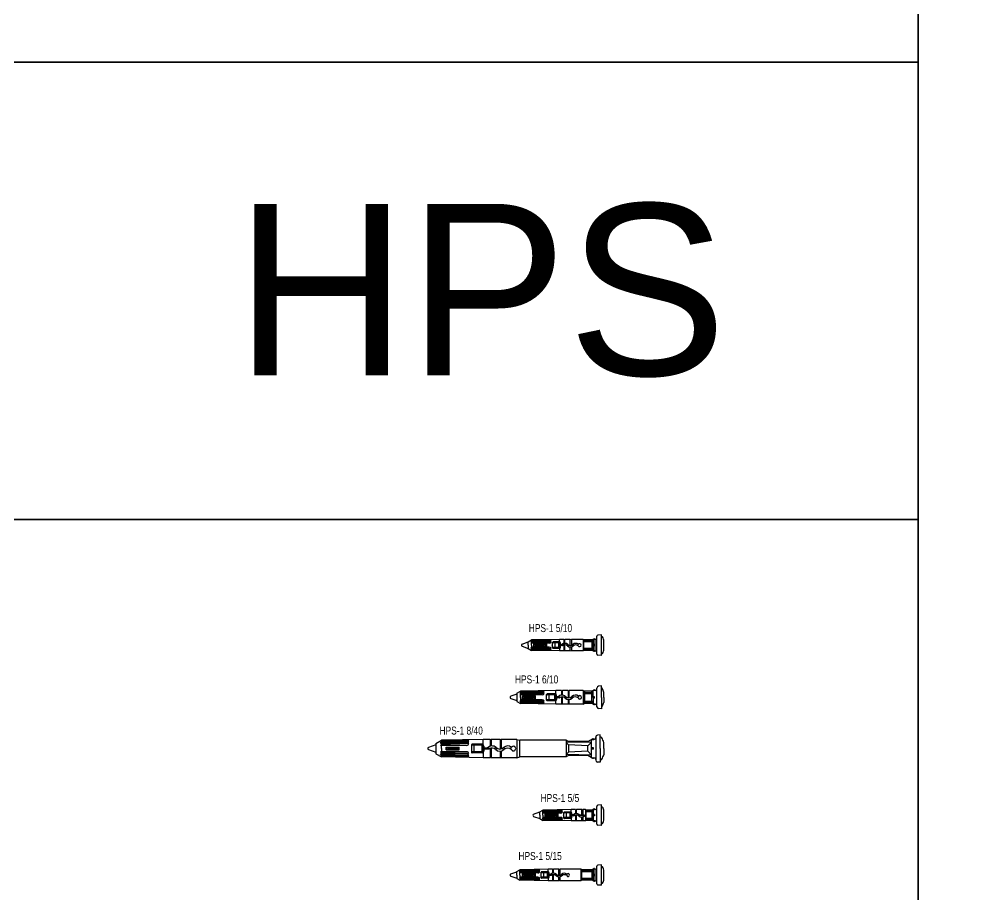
# Model space of a CAD drawing. Header units: millimetres. Extents: x 296 to 4896, y 152 to 3333.
# Drawn here: x 2902.5 to 3324, y 2567.1 to 2950.2 of the extents above; entities that cross this region are included whole.
import ezdxf

# ---------------------------------------------------------------- set-up
doc = ezdxf.new("R2010")
doc.units = ezdxf.units.MM
for name, color, linetype in [('2', 3, 'Continuous'), ('3', 4, 'Continuous'), ('5', 2, 'Continuous')]:
    doc.layers.add(name, color=color, linetype=linetype)
doc.styles.get("Standard").update_dxf_attribs({"font": 'arial.ttf'})

# ---------------------------------------------------------------- blocks, each defined once
blk = doc.blocks.new('HPS-1 5-10')
at = {"layer": '2'}
for p, q in [((-1, 4.5), (-2.55, 4.36)), ((-1, -4.5), (-1, 4.5)), ((-1, 4.5), (-1, 4.5, 0)), ((-33, 1.5), (-31.64, 2.28)), ((-33, 0), (-33, 1.5)), ((-33, 0), (-33, -1.5)), ((-31.64, 1.72), (-31.92, 1.5)), ((-23.81, 1.5), (-31.92, 1.5)), ((-31.64, 2.1), (-31.8, 2)), ((-23.68, 2), (-31.8, 2)), ((-31.64, 1.1), (-31.8, 0.9)), ((-23.86, 0.9), (-31.8, 0.9)), ((-19.3, 2.5), (-31.64, 2.28)), ((-31.64, 2.1), (-31.64, 2.28)), ((-23, 2.26), (-31.64, 2.1)), ((-31.64, 1.72), (-31.64, 2)), ((-23, 1.92), (-31.64, 1.72)), ((-31.64, 1.1), (-31.64, 1.5)), ((-31.64, 1.1), (-23, 1.39)), ((-31.64, 0), (-31.64, 0.9)), ((-31.64, 0), (-31.64, -0.9)), ((-23, 0), (-23, 0, 0)), ((-22.7, 0), (-22.7, 0, 0)), ((-22.4, -1.2), (-22.4, 1.2)), ((-19.4, 1.4), (-22.2, 1.4)), ((-19.4, 1), (-22.2, 1)), ((-21.4, 1), (-21.4, -1)), ((-19.79, 1), (-19.79, -1)), ((-17.42, 2.5), (-19.3, 2.5)), ((-19.3, 1.39), (-19.3, 2.5)), ((-19.3, 0), (-19.3, 0.9)), ((-19.3, 0), (-19.3, -0.9)), ((-18.9, 0), (-18.9, 0.9)), ((-18.9, -0.9), (-18.9, 0)), ((-18.05, 0.2), (-18.7, 0.2)), ((-18.45, 0.2), (-18.45, -0.2)), ((-17.42, 2.5), (-17.42, 0.74)), ((-17.42, 0.09), (-17.42, -2.5)), ((-14.62, 2.5), (-16.98, 2.5)), ((-16.98, 0.8), (-16.98, 2.5)), ((-16.98, -2.5), (-16.98, 0.15)), ((-14.62, -0.15), (-14.62, 2.5)), ((-14.18, 2.5), (-14.18, -0.09)), ((-9, 2.5), (-14.18, 2.5)), ((-9, 2.5), (-9, -2.5)), ((-8.65, 2.3), (-9, 2.5)), ((-4.7, 1.77), (-9, 1.77)), ((-8.65, 1.47), (-9, 1.77)), ((-8.65, 1.77), (-8.65, 2.3)), ((-5.05, 2.3), (-8.65, 2.3)), ((-8.65, -1.47), (-8.65, 1.47)), ((-5.05, 1.47), (-8.65, 1.47)), ((-4.18, 2.8), (-5.05, 2.3)), ((-5.05, 1.77), (-5.05, 2.3)), ((-4.7, 1.77), (-5.05, 1.47)), ((-5.05, -1.47), (-5.05, 1.47)), ((-4.7, 2.5), (-4.7, -2.5)), ((-3.8, 2.5), (-4.7, 2.5)), ((-4, 0.3), (-4.7, 0.3)), ((-4, 2.8), (-4.18, 2.8)), ((-4.18, -0.3), (-4.18, 0.3)), ((-4, 2.5), (-4, 2.8)), ((-3.8, 2.5), (-4, 2.5)), ((-4, 2.5), (-3.8, 2.5)), ((-4, 0.3), (-4, -0.3)), ((-3.8, -2.2), (-3.8, 2.22)), ((-3, 0), (-3, 3.87)), ((-3, 3.3), (-3, 3.3, 0)), ((-3, -3.87), (-3, 0)), ((-33, -1.5), (-31.64, -2.28)), ((-31.64, -1.72), (-31.92, -1.5)), ((-23.81, -1.5), (-31.92, -1.5)), ((-31.64, -1.1), (-31.8, -0.9)), ((-23.86, -0.9), (-31.8, -0.9)), ((-31.64, -2.1), (-31.8, -2)), ((-23.68, -2), (-31.8, -2)), ((-31.64, -1.1), (-23, -1.39)), ((-31.64, -1.1), (-31.64, -1.5)), ((-23, -1.92), (-31.64, -1.72)), ((-31.64, -1.72), (-31.64, -2)), ((-23, -2.26), (-31.64, -2.1)), ((-31.64, -2.1), (-31.64, -2.28)), ((-19.3, -2.5), (-31.64, -2.28)), ((-23, -2.5), (-23, -2.5)), ((-19.4, -1), (-22.2, -1)), ((-19.4, -1.4), (-22.2, -1.4)), ((-19.3, -1.39), (-19.3, -2.5)), ((-17.42, -2.5), (-19.3, -2.5)), ((-18.05, -0.2), (-18.7, -0.2)), ((-14.62, -2.5), (-16.98, -2.5)), ((-14.62, -2.5), (-14.62, -0.8)), ((-14.18, -0.74), (-14.18, -2.5)), ((-9, -2.5), (-14.18, -2.5)), ((-8.65, -1.47), (-9, -1.77)), ((-4.7, -1.77), (-9, -1.77)), ((-8.65, -2.3), (-9, -2.5)), ((-5.05, -1.47), (-8.65, -1.47)), ((-8.65, -2.3), (-8.65, -1.77)), ((-5.05, -2.3), (-8.65, -2.3)), ((-4.7, -1.77), (-5.05, -1.47)), ((-5.05, -2.3), (-5.05, -1.77)), ((-4.18, -2.8), (-5.05, -2.3)), ((-4, -0.3), (-4.7, -0.3)), ((-3.8, -2.5), (-4.7, -2.5)), ((-4, -2.8), (-4.18, -2.8)), ((-4, -2.5), (-4, -2.8)), ((-3.8, -2.5), (-4, -2.5)), ((-3.8, -2.5), (-4, -2.5)), ((-3, -3.3), (-3, -3.3, 0)), ((-1, -4.5), (-2.55, -4.36)), ((-1, -4.5), (-1, -4.5, 0)), ((-1, -4.5), (-1, -4.5, 0))]:
    blk.add_line(p, q, dxfattribs=at)
for centre, radius, start, end in [((-2.5, 3.87), 0.5, 94.9999, 180), ((-23.86, 1.9), 1, 270, 329.3174), ((-23.81, 2.5), 1, 270, 324.4564), ((-23.68, 3), 1, 270, 312.4967), ((-22.2, 1.2), 0.2, 90, 270), ((-19.4, 0.9), 0.5, 0, 90), ((-19.4, 0.9), 0.1, 0, 90), ((-18.7, 0.4), 0.2, 180, 270), ((-18.41, 0.4), 0.2, 270, 315.573), ((-16.98, -1), 1.8, 46.0849, 135.573), ((-18.05, 0), 0.2, 53.6639, 90), ((-16.98, 1.45), 1.6, 233.6639, 244.9922), ((-16.98, -1.45), 1.6, 46.1299, 126.3361), ((-17.2, 2.7), 0.3, 221.8103, 318.1897), ((-16.98, 1.45), 1.6, 295.0078, 313.9132), ((-14.62, -1), 1.8, 130.9078, 133.8825), ((-14.62, 1.45), 1.6, 226.1235, 313.8765), ((-14.62, -1.45), 1.6, 115.0078, 133.8816), ((-14.4, 2.7), 0.3, 221.8103, 318.1897), ((-14.62, -1.45), 1.6, 46.1655, 64.9922), ((-12.26, -1), 1.8, 50.5484, 133.9151), ((-14.62, -1), 1.8, 46.7037, 49.0922), ((-12.26, 1.45), 1.6, 225.4274, 244.9922), ((-12.26, -1.45), 1.6, 48.1638, 133.8701), ((-12.26, 1.45), 1.6, 295.0078, 311.8362), ((-10.6, 0), 0.65, 203.3776, 156.6224), ((-3.8, 3.3), 0.8, 270, 360), ((-3.8, 3.3), 0.8, 270, 360), ((-23.86, -1.9), 1, 30.6826, 90), ((-23.81, -2.5), 1, 35.5436, 90), ((-23.68, -3), 1, 47.5033, 90), ((-22.2, -1.2), 0.2, 90, 270), ((-19.4, -0.9), 0.5, 270, 360), ((-19.4, -0.9), 0.1, 270, 360), ((-18.7, -0.4), 0.2, 90, 180), ((-18.05, 0), 0.2, 270, 306.3361), ((-17.2, -2.7), 0.3, 41.8103, 138.1897), ((-14.62, 1), 1.8, 226.0792, 313.9208), ((-16.98, 1), 1.8, 310.9078, 313.9105), ((-14.4, -2.7), 0.3, 41.8103, 138.1897), ((-12.26, 1), 1.8, 226.0476, 229.0922), ((-3.8, -3.3), 0.8, 0, 90), ((-3.8, -3.3), 0.8, 0, 90), ((-2.5, -3.87), 0.5, 180, 265.0001)]:
    blk.add_arc(centre, radius, start, end, dxfattribs=at)
at = {"layer": '3'}
for p, q in [((-30.57, -0.6), (-30.57, 0.63)), ((-30.57, 0.63), (-24.89, 0.63)), ((-30.37, -0.39), (-30.37, 0.42)), ((-30.37, 0.42), (-29.98, 0.42)), ((-29.98, 0.18), (-29.98, 0.42)), ((-29.98, 0.18), (-29.17, 0.18)), ((-29.17, 0.42), (-28.79, 0.42)), ((-29.17, 0.18), (-29.17, 0.42)), ((-28.79, -0.39), (-28.79, 0.42)), ((-28.67, 0.42), (-28.28, 0.42)), ((-28.67, -0.39), (-28.67, 0.42)), ((-28.28, -0.39), (-28.28, 0.42)), ((-28.16, 0.42), (-27.78, 0.42)), ((-28.16, -0.39), (-28.16, 0.42)), ((-27.78, -0.06), (-27.78, 0.42)), ((-27.27, 0.42), (-25.6, 0.42)), ((-27.27, 0.09), (-27.27, 0.42)), ((-27.27, 0.09), (-26.63, 0.09)), ((-26.63, -0.39), (-26.63, 0.09)), ((-26.24, -0.39), (-26.24, 0.09)), ((-26.24, 0.09), (-25.6, 0.09)), ((-25.6, 0.09), (-25.6, 0.42)), ((-25.48, 0.42), (-25.09, 0.42)), ((-25.48, -0.39), (-25.48, 0.42)), ((-25.09, -0.39), (-25.09, 0.42)), ((-24.89, -0.6), (-24.89, 0.63)), ((-30.57, -0.6), (-24.89, -0.6)), ((-30.37, -0.39), (-29.98, -0.39)), ((-29.98, -0.39), (-29.98, -0.15)), ((-29.98, -0.15), (-29.17, -0.15)), ((-29.17, -0.15), (-29.17, -0.39)), ((-29.17, -0.39), (-28.79, -0.39)), ((-28.67, -0.39), (-28.28, -0.39)), ((-28.16, -0.39), (-27.01, -0.39)), ((-27.01, -0.06), (-27.78, -0.06)), ((-27.01, -0.39), (-27.01, -0.06)), ((-26.63, -0.39), (-26.24, -0.39)), ((-25.48, -0.39), (-25.09, -0.39))]:
    blk.add_line(p, q, dxfattribs=at)
at = {"layer": '5'}
for p, q in [((-35.67, 0.47), (-33, 1.44)), ((0, -2.19), (0, 2.19)), ((-35.67, -0.47), (-33, -1.44))]:
    blk.add_line(p, q, dxfattribs=at)
for centre, radius, start, end in [((-35.5, 0), 0.5, 110, 250), ((-1.07, 2.92), 0.834, 18.5522, 85.4257), ((-9.76, 0), 10, 12.6669, 18.5522), ((-1.07, -2.92), 0.834, 274.5743, 341.4478), ((-9.76, 0), 10, 341.4478, 347.3331)]:
    blk.add_arc(centre, radius, start, end, dxfattribs=at)
blk = doc.blocks.new('HPS-1 6-10')
at = {"layer": '2'}
for p, q in [((-1, 5), (-2.27, 4.89)), ((-1, 0), (-1, 5)), ((-38, 1.8), (-36.39, 2.73)), ((-38, 1.8), (-38, -1.8)), ((-36.39, 2.05), (-36.71, 1.8)), ((-26.86, 1.8), (-36.71, 1.8)), ((-36.39, 2.52), (-36.58, 2.4)), ((-26.73, 2.4), (-36.58, 2.4)), ((-36.39, 1.3), (-36.58, 1.05)), ((-26.92, 1.05), (-36.58, 1.05)), ((-21, 3), (-36.39, 2.73)), ((-36.39, 2.52), (-36.39, 2.73)), ((-26, 2.72), (-36.39, 2.52)), ((-36.39, 2.05), (-36.39, 2.4)), ((-36.39, 2.05), (-26, 2.29)), ((-36.39, 1.3), (-36.39, 1.8)), ((-26, 1.65), (-36.39, 1.3)), ((-36.39, 0), (-36.39, 1.05)), ((-36.39, 0), (-36.39, -1.05)), ((-25, -1.3), (-25, 1.3)), ((-21.2, 1.5), (-24.8, 1.5)), ((-21.2, 1.1), (-24.8, 1.1)), ((-24, 1.1), (-24, -1.1)), ((-21.5, 1.1), (-21.5, -1.1)), ((-18.52, 3), (-21, 3)), ((-21, 1.47), (-21, 3)), ((-21, 0), (-21, 0.9)), ((-21, 0), (-21, -0.9)), ((-20.6, 0), (-20.6, 0.9)), ((-20.6, 0), (-20.6, -0.9)), ((-19.53, 0.2), (-20.4, 0.2)), ((-20.1, 0.2), (-20.1, -0.2)), ((-18.52, 3), (-18.52, 0.99)), ((-18.52, 0.18), (-18.52, -3)), ((-15.52, 3), (-18.08, 3)), ((-18.08, 0.99), (-18.08, 3)), ((-18.08, -3), (-18.08, 0.19)), ((-15.52, 3), (-15.52, -0.19)), ((-9, 3), (-15.08, 3)), ((-15.08, -0.18), (-15.08, 3)), ((-9, 3), (-9, -3)), ((-9, 3), (-8.48, 2.7)), ((-9, 2.12), (-4.7, 2.12)), ((-8.48, 1.67), (-9, 2.12)), ((-5.22, 2.7), (-8.48, 2.7)), ((-8.48, 2.7), (-8.48, 2.12)), ((-8.48, 1.67), (-5.22, 1.67)), ((-8.48, 1.67), (-8.48, -1.67)), ((-4.18, 3.3), (-5.22, 2.7)), ((-5.22, 2.12), (-5.22, 2.7)), ((-4.7, 2.12), (-5.22, 1.67)), ((-5.22, -1.67), (-5.22, 1.67)), ((-4.7, 0), (-4.7, 3)), ((-3.8, 3), (-4.7, 3)), ((-4, 0.3), (-4.7, 0.3)), ((-4.7, 0), (-4.7, -3)), ((-4, 3.3), (-4.18, 3.3)), ((-4.18, -0.3), (-4.18, 0.3)), ((-4, 3), (-4, 3.3)), ((-4, -0.3), (-4, 0.3)), ((-3, -4.09), (-3, 4.09)), ((-1, 0), (-1, -5)), ((-38, -1.8), (-36.39, -2.73)), ((-26.86, -1.8), (-36.71, -1.8)), ((-36.39, -2.05), (-36.71, -1.8)), ((-26.92, -1.05), (-36.58, -1.05)), ((-36.39, -1.3), (-36.58, -1.05)), ((-26.73, -2.4), (-36.58, -2.4)), ((-36.39, -2.52), (-36.58, -2.4)), ((-36.39, -1.3), (-36.39, -1.8)), ((-26, -1.65), (-36.39, -1.3)), ((-36.39, -2.05), (-26, -2.29)), ((-36.39, -2.05), (-36.39, -2.4)), ((-26, -2.72), (-36.39, -2.52)), ((-36.39, -2.52), (-36.39, -2.73)), ((-21, -3), (-36.39, -2.73)), ((-21.2, -1.1), (-24.8, -1.1)), ((-21.2, -1.5), (-24.8, -1.5)), ((-21, -3), (-21, -1.47)), ((-18.52, -3), (-21, -3)), ((-19.53, -0.2), (-20.4, -0.2)), ((-15.52, -3), (-18.08, -3)), ((-15.52, -0.99), (-15.52, -3)), ((-15.08, -3), (-15.08, -0.99)), ((-9, -3), (-15.08, -3)), ((-8.48, -1.67), (-9, -2.12)), ((-9, -2.12), (-4.7, -2.12)), ((-9, -3), (-8.48, -2.7)), ((-8.48, -1.67), (-5.22, -1.67)), ((-8.48, -2.7), (-8.48, -2.12)), ((-5.22, -2.7), (-8.48, -2.7)), ((-4.7, -2.12), (-5.22, -1.67)), ((-5.22, -2.12), (-5.22, -2.7)), ((-4.18, -3.3), (-5.22, -2.7)), ((-4, -0.3), (-4.7, -0.3)), ((-3.8, -3), (-4.7, -3)), ((-4, -3.3), (-4.18, -3.3)), ((-4, -3), (-4, -3.3)), ((-1, -5), (-2.27, -4.89))]:
    blk.add_line(p, q, dxfattribs=at)
for centre, radius, start, end in [((-2.2, 4.09), 0.8, 95, 180), ((-26.92, 2.05), 1, 269.9998, 336.4498), ((-26.86, 2.8), 1, 270, 329.1833), ((-26.73, 3.4), 1, 270, 316.8774), ((-24.8, 1.3), 0.2, 90, 270), ((-21.2, 0.9), 0.6, 0, 90), ((-21.2, 0.9), 0.2, 0, 90), ((-20.4, 0.4), 0.2, 180, 270), ((-20.06, 0.4), 0.2, 270, 318.1897), ((-18.27, -1.2), 2.2, 45.5847, 138.1897), ((-19.53, 0), 0.2, 54.9032, 90), ((-18.27, -1.8), 2, 45.568, 125.0968), ((-18.27, 1.8), 2, 234.9032, 244.1581), ((-18.3, 3.2), 0.3, 221.8103, 318.1897), ((-18.27, 1.8), 2, 295.8419, 314.4153), ((-15.33, -1.2), 2.2, 131.9162, 134.4153), ((-15.33, 1.8), 2, 225.5847, 314.4153), ((-15.33, -1.8), 2, 115.8419, 134.4153), ((-15.3, 3.2), 0.3, 221.8103, 318.1897), ((-15.33, -1.8), 2, 45.6433, 64.1581), ((-12.39, -1.2), 2.2, 51.8251, 134.4153), ((-15.33, -1.2), 2.2, 46.0043, 48.0838), ((-12.39, 1.8), 2, 225.1232, 244.1581), ((-12.39, -1.8), 2, 54.5234, 134.4153), ((-12.39, 1.8), 2, 295.8419, 305.4766), ((-10.5, 0), 0.75, 193.2025, 166.7975), ((-3.8, 3.8), 0.8, 270, 360), ((-26.92, -2.05), 1, 23.5502, 90.0002), ((-26.86, -2.8), 1, 30.8167, 90), ((-26.73, -3.4), 1, 43.1226, 90), ((-24.8, -1.3), 0.2, 90, 270), ((-21.2, -0.9), 0.6, 270, 360), ((-21.2, -0.9), 0.2, 270, 360), ((-20.4, -0.4), 0.2, 90, 180), ((-19.53, 0), 0.2, 270, 305.0968), ((-18.3, -3.2), 0.3, 41.8103, 138.1897), ((-15.33, 1.2), 2.2, 225.5998, 314.4153), ((-18.27, 1.2), 2.2, 311.9162, 314.4153), ((-15.3, -3.2), 0.3, 41.8103, 138.1897), ((-12.39, 1.2), 2.2, 225.5314, 228.0838), ((-3.8, -3.8), 0.8, 0, 90), ((-2.2, -4.09), 0.8, 180, 265)]:
    blk.add_arc(centre, radius, start, end, dxfattribs=at)
at = {"layer": '3'}
for p, q in [((-35.57, -0.6), (-35.57, 0.63)), ((-35.57, 0.63), (-29.89, 0.63)), ((-35.37, -0.39), (-35.37, 0.42)), ((-35.37, 0.42), (-34.98, 0.42)), ((-34.98, 0.18), (-34.98, 0.42)), ((-34.98, 0.18), (-34.17, 0.18)), ((-34.17, 0.42), (-33.79, 0.42)), ((-34.17, 0.18), (-34.17, 0.42)), ((-33.79, -0.39), (-33.79, 0.42)), ((-33.67, 0.42), (-33.28, 0.42)), ((-33.67, -0.39), (-33.67, 0.42)), ((-33.28, -0.39), (-33.28, 0.42)), ((-33.16, 0.42), (-32.78, 0.42)), ((-33.16, -0.39), (-33.16, 0.42)), ((-32.78, -0.06), (-32.78, 0.42)), ((-32.27, 0.42), (-30.6, 0.42)), ((-32.27, 0.09), (-32.27, 0.42)), ((-32.27, 0.09), (-31.63, 0.09)), ((-31.63, -0.39), (-31.63, 0.09)), ((-31.24, -0.39), (-31.24, 0.09)), ((-31.24, 0.09), (-30.6, 0.09)), ((-30.6, 0.09), (-30.6, 0.42)), ((-30.48, 0.42), (-30.09, 0.42)), ((-30.48, -0.39), (-30.48, 0.42)), ((-30.09, -0.39), (-30.09, 0.42)), ((-29.89, -0.6), (-29.89, 0.63)), ((-35.57, -0.6), (-29.89, -0.6)), ((-35.37, -0.39), (-34.98, -0.39)), ((-34.98, -0.39), (-34.98, -0.15)), ((-34.98, -0.15), (-34.17, -0.15)), ((-34.17, -0.15), (-34.17, -0.39)), ((-34.17, -0.39), (-33.79, -0.39)), ((-33.67, -0.39), (-33.28, -0.39)), ((-33.16, -0.39), (-32.01, -0.39)), ((-32.01, -0.06), (-32.78, -0.06)), ((-32.01, -0.39), (-32.01, -0.06)), ((-31.63, -0.39), (-31.24, -0.39)), ((-30.48, -0.39), (-30.09, -0.39))]:
    blk.add_line(p, q, dxfattribs=at)
at = {"layer": '5'}
for p, q in [((-38, 1.44), (-40.67, 0.47)), ((0, 0), (0, 2.19)), ((0, 0), (0, -2.19)), ((-40.67, -0.47), (-38, -1.44))]:
    blk.add_line(p, q, dxfattribs=at)
for centre, radius, start, end in [((-1.22, 3.47), 0.783, 22.0944, 73.9376), ((-40.5, 0), 0.5, 110, 250), ((-9.76, 0), 10, 12.6669, 22.0944), ((-1.22, -3.47), 0.783, 286.0624, 337.9056), ((-9.76, 0), 10, 337.9056, 347.3331)]:
    blk.add_arc(centre, radius, start, end, dxfattribs=at)
blk = doc.blocks.new('HPS-1 8-40')
at = {"layer": '2'}
for p, q in [((-4.78, 4.3), (-7.14, 2.94)), ((-4.5, 4.3), (-4.78, 4.3)), ((-4.5, 4), (-4.5, 4.3)), ((-3.5, 5.09), (-3.5, -5.09)), ((-1.5, 6), (-2.77, 5.89)), ((-1.5, 0), (-1.5, 6)), ((-73.5, 2.25), (-71.02, 3.68)), ((-73.5, 2.25), (-73.5, -2.25)), ((-71.02, 2.79), (-71.52, 2.4)), ((-59.94, 2.4), (-71.52, 2.4)), ((-71.02, 3.41), (-71.35, 3.2)), ((-59.82, 3.2), (-71.35, 3.2)), ((-71.02, 1.82), (-71.35, 1.4)), ((-59.98, 1.4), (-71.35, 1.4)), ((-52.8, 4), (-71.02, 3.68)), ((-71.02, 3.41), (-71.02, 3.68)), ((-59, 3.63), (-71.02, 3.41)), ((-71.02, 2.79), (-71.02, 3.2)), ((-71.02, 2.79), (-59, 3.06)), ((-71.02, 1.82), (-71.02, 2.4)), ((-59, 2.21), (-71.02, 1.82)), ((-71.02, 0), (-71.02, 1.4)), ((-71.02, 0), (-71.02, -1.4)), ((-57.8, 1.7), (-57.8, -1.7)), ((-53.2, 1.9), (-57.6, 1.9)), ((-53.2, 1.5), (-57.6, 1.5)), ((-56.8, 1.5), (-56.8, -1.5)), ((-53.29, 1.5), (-53.29, -1.5)), ((-52.8, 1.79), (-52.8, 4)), ((-49.72, 4), (-52.8, 4)), ((-52.8, 1.1), (-52.8, -1.1)), ((-52.4, 1.1), (-52.4, 0)), ((-52.4, 0), (-52.4, -1.1)), ((-50.35, 0.2), (-52, 0.2)), ((-51.5, 0.2), (-51.5, -0.2)), ((-49.72, 4), (-49.72, 1.02)), ((-49.72, 0.06), (-49.72, -4)), ((-45.32, 4), (-49.28, 4)), ((-49.28, 4), (-49.28, 1.12)), ((-49.28, 0.17), (-49.28, -4)), ((-45.32, 4), (-45.32, -0.19)), ((-44.88, 4), (-44.88, -0.12)), ((-38, 4), (-44.88, 4)), ((-38, 4), (-38.04, -4)), ((-38, 4), (-36.69, 3.65)), ((-36.69, -3.65), (-36.69, 3.65)), ((-16.5, 3.65), (-36.69, 3.65)), ((-16.5, 3.65), (-16.5, -3.65)), ((-15.46, 3.05), (-16.5, 3.65)), ((-5.3, 2.83), (-16.5, 2.58)), ((-15.46, 1.63), (-16.5, 2.58)), ((-15.46, 3.05), (-15.46, 2.6)), ((-6.95, 3.05), (-15.46, 3.05)), ((-15.46, 1.63), (-15.46, -1.63)), ((-6.95, 1.14), (-15.46, 1.63)), ((-6.95, 2.79), (-6.95, 3.05)), ((-5.3, 2.83), (-6.95, 1.14)), ((-6.95, -1.14), (-6.95, 1.14)), ((-5.3, -4), (-5.3, 4)), ((-5.3, 4), (-4.3, 4)), ((-4.5, 0.3), (-5.3, 0.3)), ((-4.78, -0.3), (-4.78, 0.3)), ((-4.5, -0.3), (-4.5, 0.3)), ((-1.5, 0), (-1.5, -6)), ((-73.5, -2.25), (-71.02, -3.68)), ((-59.94, -2.4), (-71.52, -2.4)), ((-71.02, -2.79), (-71.52, -2.4)), ((-59.98, -1.4), (-71.35, -1.4)), ((-71.02, -1.82), (-71.35, -1.4)), ((-59.82, -3.2), (-71.35, -3.2)), ((-71.02, -3.41), (-71.35, -3.2)), ((-71.02, -1.82), (-71.02, -2.4)), ((-59, -2.21), (-71.02, -1.82)), ((-71.02, -2.79), (-71.02, -3.2)), ((-71.02, -2.79), (-59, -3.06)), ((-71.02, -3.41), (-71.02, -3.68)), ((-59, -3.63), (-71.02, -3.41)), ((-52.8, -4), (-71.02, -3.68)), ((-53.2, -1.5), (-57.6, -1.5)), ((-53.2, -1.9), (-57.6, -1.9)), ((-52.8, -1.79), (-52.8, -4)), ((-49.72, -4), (-52.8, -4)), ((-50.35, -0.2), (-52, -0.2)), ((-45.32, -4), (-49.28, -4)), ((-45.32, -1.14), (-45.32, -4)), ((-44.88, -1.08), (-44.88, -4)), ((-38.04, -4), (-44.88, -4)), ((-38, -4), (-36.69, -3.65)), ((-16.5, -3.65), (-36.69, -3.65)), ((-15.46, -1.63), (-16.5, -2.58)), ((-5.3, -2.83), (-16.5, -2.58)), ((-15.46, -3.05), (-16.5, -3.65)), ((-6.95, -1.14), (-15.46, -1.63)), ((-15.46, -2.6), (-15.46, -3.05)), ((-6.95, -3.05), (-15.46, -3.05)), ((-5.3, -2.83), (-6.95, -1.14)), ((-6.95, -3.05), (-6.95, -2.79)), ((-4.78, -4.3), (-6.95, -3.05)), ((-4.5, -0.3), (-5.3, -0.3)), ((-5.3, -4), (-4.28, -4)), ((-4.5, -4), (-4.5, -4.3)), ((-4.5, -4.3), (-4.78, -4.3)), ((-1.5, -6), (-2.77, -5.89))]:
    blk.add_line(p, q, dxfattribs=at)
for centre, radius, start, end in [((-4.3, 4.8), 0.8, 270, 360), ((-2.7, 5.09), 0.8, 95, 180), ((-59.98, 2.4), 1, 269.9986, 349.3356), ((-59.94, 3.4), 1, 269.9995, 340.2004), ((-59.82, 4.2), 1, 270, 325.3034), ((-57.6, 1.7), 0.2, 90, 270), ((-53.2, 1.1), 0.8, 0, 90), ((-53.2, 1.1), 0.4, 0, 90), ((-52, 0.6), 0.4, 180, 270), ((-51.1, 0.6), 0.4, 270, 316.8953), ((-48.91, -1.45), 2.6, 46.8677, 136.8953), ((-50.35, -0.2), 0.4, 58.9973, 90), ((-48.91, -2.2), 2.4, 46.8664, 121.0027), ((-48.91, 2.2), 2.4, 238.9973, 246.4435), ((-49.5, 4.2), 0.3, 221.8103, 318.1897), ((-48.91, 2.2), 2.4, 293.5565, 312.0869), ((-45.49, -1.45), 2.6, 131.0837, 134.0768), ((-45.49, 2.2), 2.4, 226.9066, 313.0934), ((-45.1, 4.2), 0.3, 221.8103, 318.1897), ((-42.07, -1.45), 2.6, 48.8158, 133.1323), ((-45.49, -1.45), 2.6, 46.8864, 48.9163), ((-42.07, 2.2), 2.4, 226.8664, 246.4435), ((-42.07, -2.2), 2.4, 43.849, 133.1336), ((-42.07, 2.2), 2.4, 293.5565, 315.3045), ((-39.5, 0), 1, 212.5052, 149.5524), ((-59.98, -2.4), 1, 10.6644, 90.0014), ((-59.94, -3.4), 1, 19.7996, 90.0005), ((-59.82, -4.2), 1, 34.6966, 90), ((-57.6, -1.7), 0.2, 90, 180), ((-57.6, -1.7), 0.2, 180, 270), ((-53.2, -1.1), 0.4, 270, 360), ((-53.2, -1.1), 0.8, 270, 360), ((-52, -0.6), 0.4, 90, 180), ((-50.35, 0.2), 0.4, 270, 301.0027), ((-49.5, -4.2), 0.3, 41.8103, 138.1897), ((-45.49, 1.45), 2.6, 226.9049, 313.0951), ((-48.91, 1.45), 2.6, 311.0837, 317.2299), ((-45.49, -2.2), 2.4, 113.5565, 128.9462), ((-45.1, -4.2), 0.3, 41.8103, 138.1897), ((-45.49, -2.2), 2.4, 46.8864, 66.4435), ((-42.07, 1.45), 2.6, 226.8864, 228.9163), ((-4.3, -4.8), 0.8, 0, 90), ((-2.7, -5.09), 0.8, 180, 265)]:
    blk.add_arc(centre, radius, start, end, dxfattribs=at)
at = {"layer": '3'}
for p, q in [((-68.99, -0.6), (-68.99, 0.63)), ((-68.99, 0.63), (-63.31, 0.63)), ((-68.79, -0.39), (-68.79, 0.42)), ((-68.79, 0.42), (-68.41, 0.42)), ((-68.41, 0.18), (-68.41, 0.42)), ((-68.41, 0.18), (-67.59, 0.18)), ((-67.59, 0.42), (-67.21, 0.42)), ((-67.59, 0.18), (-67.59, 0.42)), ((-67.21, -0.39), (-67.21, 0.42)), ((-67.09, 0.42), (-66.7, 0.42)), ((-67.09, -0.39), (-67.09, 0.42)), ((-66.7, -0.39), (-66.7, 0.42)), ((-66.58, 0.42), (-66.2, 0.42)), ((-66.58, -0.39), (-66.58, 0.42)), ((-66.2, -0.06), (-66.2, 0.42)), ((-65.7, 0.42), (-64.02, 0.42)), ((-65.7, 0.09), (-65.7, 0.42)), ((-65.7, 0.09), (-65.05, 0.09)), ((-65.05, -0.39), (-65.05, 0.09)), ((-64.66, -0.39), (-64.66, 0.09)), ((-64.66, 0.09), (-64.02, 0.09)), ((-64.02, 0.09), (-64.02, 0.42)), ((-63.9, 0.42), (-63.51, 0.42)), ((-63.9, -0.39), (-63.9, 0.42)), ((-63.51, -0.39), (-63.51, 0.42)), ((-63.31, -0.6), (-63.31, 0.63)), ((-68.99, -0.6), (-63.31, -0.6)), ((-68.79, -0.39), (-68.41, -0.39)), ((-68.41, -0.39), (-68.41, -0.15)), ((-68.41, -0.15), (-67.59, -0.15)), ((-67.59, -0.15), (-67.59, -0.39)), ((-67.59, -0.39), (-67.21, -0.39)), ((-67.09, -0.39), (-66.7, -0.39)), ((-66.58, -0.39), (-65.43, -0.39)), ((-65.43, -0.06), (-66.2, -0.06)), ((-65.43, -0.39), (-65.43, -0.06)), ((-65.05, -0.39), (-64.66, -0.39)), ((-63.9, -0.39), (-63.51, -0.39))]:
    blk.add_line(p, q, dxfattribs=at)
at = {"layer": '5'}
for p, q in [((-73.5, 1.62), (-76.67, 0.47)), ((0, 0), (0, 2.69)), ((0, 0), (0, -2.69)), ((-76.67, -0.47), (-73.5, -1.62))]:
    blk.add_line(p, q, dxfattribs=at)
for centre, radius, start, end in [((-1.35, 4.35), 0.647, 27.7354, 103.1618), ((-9.63, 0), 10, 15.6215, 27.7354), ((-76.5, 0), 0.5, 110, 250), ((-9.63, 0), 10, 332.2646, 344.3785), ((-1.35, -4.35), 0.647, 256.8382, 332.2646)]:
    blk.add_arc(centre, radius, start, end, dxfattribs=at)
blk = doc.blocks.new('HPS-1 5-5')
at = {"layer": '2'}
for p, q in [((-1, 4.5), (-2.55, 4.36)), ((-1, 4.5), (-1, 4.5, 0)), ((-1, -4.5), (-1, 4.5)), ((-28, 1.5), (-26.64, 2.28)), ((-28, 0), (-28, 1.5)), ((-28, 0), (-28, -1.5)), ((-26.64, 1.72), (-26.92, 1.5)), ((-18.81, 1.5), (-26.92, 1.5)), ((-26.64, 2.1), (-26.8, 2)), ((-18.68, 2), (-26.8, 2)), ((-26.64, 1.1), (-26.8, 0.9)), ((-18.86, 0.9), (-26.8, 0.9)), ((-14.3, 2.5), (-26.64, 2.28)), ((-26.64, 2.1), (-26.64, 2.28)), ((-18, 2.26), (-26.64, 2.1)), ((-26.64, 1.72), (-26.64, 2)), ((-18, 1.92), (-26.64, 1.72)), ((-26.64, 1.1), (-26.64, 1.5)), ((-26.64, 1.1), (-18, 1.39)), ((-26.64, 0), (-26.64, 0.9)), ((-26.64, 0), (-26.64, -0.9)), ((-18, 0), (-18, 0, 0)), ((-17.7, 0), (-17.7, 0, 0)), ((-17.4, -1.2), (-17.4, 1.2)), ((-14.4, 1.4), (-17.2, 1.4)), ((-14.4, 1), (-17.2, 1)), ((-16.4, 1), (-16.4, -1)), ((-14.79, 1), (-14.79, -1)), ((-14.3, 1.39), (-14.3, 2.5)), ((-12.42, 2.5), (-14.3, 2.5)), ((-14.3, 0), (-14.3, 0.9)), ((-14.3, 0), (-14.3, -0.9)), ((-13.9, 0), (-13.9, 0.9)), ((-13.9, -0.9), (-13.9, 0)), ((-13.05, 0.2), (-13.7, 0.2)), ((-13.45, 0.2), (-13.45, -0.2)), ((-12.42, 2.5), (-12.42, 0.74)), ((-12.42, 0.09), (-12.42, -2.5)), ((-11.98, 0.8), (-11.98, 2.5)), ((-9.62, 2.5), (-11.98, 2.5)), ((-11.98, -2.5), (-11.98, 0.15)), ((-9.62, -0.15), (-9.62, 2.5)), ((-8, 2.5), (-9.18, 2.5)), ((-9.18, 2.5), (-9.18, -0.09)), ((-7.65, 2.3), (-8, 2.5)), ((-8, 2.5), (-8, -2.5)), ((-7.65, 1.47), (-8, 1.77)), ((-4.7, 1.77), (-8, 1.77)), ((-5.05, 2.3), (-7.65, 2.3)), ((-7.65, 1.77), (-7.65, 2.3)), ((-5.05, 1.47), (-7.65, 1.47)), ((-7.65, -1.47), (-7.65, 1.47)), ((-4.18, 2.8), (-5.05, 2.3)), ((-5.05, 1.77), (-5.05, 2.3)), ((-4.7, 1.77), (-5.05, 1.47)), ((-5.05, -1.47), (-5.05, 1.47)), ((-3.8, 2.5), (-4.7, 2.5)), ((-4.7, 2.5), (-4.7, -2.5)), ((-4, 0.3), (-4.7, 0.3)), ((-4, 2.8), (-4.18, 2.8)), ((-4.18, -0.3), (-4.18, 0.3)), ((-4, 2.5), (-4, 2.8)), ((-4, 2.5), (-3.8, 2.5)), ((-3.8, 2.5), (-4, 2.5)), ((-4, 0.3), (-4, -0.3)), ((-3, 0), (-3, 3.87)), ((-3, 3.3), (-3, 3.3, 0)), ((-3, -3.87), (-3, 0)), ((-28, -1.5), (-26.64, -2.28)), ((-18.81, -1.5), (-26.92, -1.5)), ((-26.64, -1.72), (-26.92, -1.5)), ((-18.86, -0.9), (-26.8, -0.9)), ((-26.64, -1.1), (-26.8, -0.9)), ((-18.68, -2), (-26.8, -2)), ((-26.64, -2.1), (-26.8, -2)), ((-26.64, -1.1), (-26.64, -1.5)), ((-26.64, -1.1), (-18, -1.39)), ((-26.64, -1.72), (-26.64, -2)), ((-18, -1.92), (-26.64, -1.72)), ((-26.64, -2.1), (-26.64, -2.28)), ((-18, -2.26), (-26.64, -2.1)), ((-14.3, -2.5), (-26.64, -2.28)), ((-18, -2.5), (-18, -2.5)), ((-14.4, -1), (-17.2, -1)), ((-14.4, -1.4), (-17.2, -1.4)), ((-14.3, -1.39), (-14.3, -2.5)), ((-12.42, -2.5), (-14.3, -2.5)), ((-13.05, -0.2), (-13.7, -0.2)), ((-9.62, -2.5), (-11.98, -2.5)), ((-9.62, -2.5), (-9.62, -0.8)), ((-9.18, -0.74), (-9.18, -2.5)), ((-8, -2.5), (-9.18, -2.5)), ((-7.65, -1.47), (-8, -1.77)), ((-4.7, -1.77), (-8, -1.77)), ((-7.65, -2.3), (-8, -2.5)), ((-5.05, -1.47), (-7.65, -1.47)), ((-7.65, -2.3), (-7.65, -1.77)), ((-5.05, -2.3), (-7.65, -2.3)), ((-4.7, -1.77), (-5.05, -1.47)), ((-5.05, -2.3), (-5.05, -1.77)), ((-4.18, -2.8), (-5.05, -2.3)), ((-4, -0.3), (-4.7, -0.3)), ((-3.8, -2.5), (-4.7, -2.5)), ((-4, -2.8), (-4.18, -2.8)), ((-3.8, -2.5), (-4, -2.5)), ((-3.8, -2.5), (-4, -2.5)), ((-4, -2.5), (-4, -2.8)), ((-3, -3.3), (-3, -3.3, 0)), ((-1, -4.5), (-2.55, -4.36)), ((-1, -4.5), (-1, -4.5, 0)), ((-1, -4.5), (-1, -4.5, 0))]:
    blk.add_line(p, q, dxfattribs=at)
for centre, radius, start, end in [((-2.5, 3.87), 0.5, 94.9999, 180), ((-18.86, 1.9), 1, 270, 329.3174), ((-18.81, 2.5), 1, 270, 324.4564), ((-18.68, 3), 1, 270, 312.4967), ((-17.2, 1.2), 0.2, 90, 270), ((-14.4, 0.9), 0.5, 0, 90), ((-14.4, 0.9), 0.1, 0, 90), ((-13.7, 0.4), 0.2, 180, 270), ((-13.41, 0.4), 0.2, 270, 315.573), ((-11.98, -1), 1.8, 46.0849, 135.573), ((-13.05, 0), 0.2, 53.6639, 90), ((-11.98, 1.45), 1.6, 233.6639, 244.9922), ((-11.98, -1.45), 1.6, 46.1299, 126.3361), ((-12.2, 2.7), 0.3, 221.8103, 318.1897), ((-11.98, 1.45), 1.6, 295.0078, 313.9132), ((-9.62, -1), 1.8, 130.9078, 133.8825), ((-9.62, 1.45), 1.6, 226.1235, 304.4007), ((-9.4, 2.7), 0.3, 221.8103, 318.1897), ((-8.58, -0.11), 0.277, 310.437, 127.1963), ((-3.8, 3.3), 0.8, 270, 360), ((-3.8, 3.3), 0.8, 270, 360), ((-18.86, -1.9), 1, 30.6826, 90), ((-18.81, -2.5), 1, 35.5436, 90), ((-18.68, -3), 1, 47.5033, 90), ((-17.2, -1.2), 0.2, 90, 270), ((-14.4, -0.9), 0.1, 270, 0), ((-14.4, -0.9), 0.5, 270, 0), ((-13.7, -0.4), 0.2, 90, 180), ((-13.05, 0), 0.2, 270, 306.3361), ((-12.2, -2.7), 0.3, 41.8103, 138.1897), ((-9.62, 1), 1.8, 226.0792, 313.7156), ((-11.98, 1), 1.8, 310.9078, 313.9105), ((-9.62, -1.45), 1.6, 115.0078, 133.8816), ((-9.4, -2.7), 0.3, 41.8103, 138.1897), ((-3.8, -3.3), 0.8, 0, 90), ((-3.8, -3.3), 0.8, 0, 90), ((-2.5, -3.87), 0.5, 180, 265.0001)]:
    blk.add_arc(centre, radius, start, end, dxfattribs=at)
at = {"layer": '3'}
for p, q in [((-25.57, -0.63), (-25.57, 0.59)), ((-25.57, 0.59), (-19.89, 0.59)), ((-25.37, -0.43), (-25.37, 0.39)), ((-25.37, 0.39), (-24.98, 0.39)), ((-24.98, 0.15), (-24.98, 0.39)), ((-24.98, 0.15), (-24.17, 0.15)), ((-24.17, 0.39), (-23.78, 0.39)), ((-24.17, 0.15), (-24.17, 0.39)), ((-23.78, -0.43), (-23.78, 0.39)), ((-23.66, 0.39), (-23.28, 0.39)), ((-23.66, -0.43), (-23.66, 0.39)), ((-23.28, -0.43), (-23.28, 0.39)), ((-23.16, 0.39), (-22.78, 0.39)), ((-23.16, -0.43), (-23.16, 0.39)), ((-22.78, -0.09), (-22.78, 0.39)), ((-22.27, 0.39), (-20.59, 0.39)), ((-22.27, 0.05), (-22.27, 0.39)), ((-22.27, 0.05), (-21.63, 0.05)), ((-21.63, -0.43), (-21.63, 0.05)), ((-21.24, -0.43), (-21.24, 0.05)), ((-21.24, 0.05), (-20.59, 0.05)), ((-20.59, 0.05), (-20.59, 0.39)), ((-20.47, 0.39), (-20.09, 0.39)), ((-20.47, -0.43), (-20.47, 0.39)), ((-20.09, -0.43), (-20.09, 0.39)), ((-19.89, -0.63), (-19.89, 0.59)), ((-25.57, -0.63), (-19.89, -0.63)), ((-25.37, -0.43), (-24.98, -0.43)), ((-24.98, -0.43), (-24.98, -0.19)), ((-24.98, -0.19), (-24.17, -0.19)), ((-24.17, -0.19), (-24.17, -0.43)), ((-24.17, -0.43), (-23.78, -0.43)), ((-23.66, -0.43), (-23.28, -0.43)), ((-23.16, -0.43), (-22.01, -0.43)), ((-22.01, -0.09), (-22.78, -0.09)), ((-22.01, -0.43), (-22.01, -0.09)), ((-21.63, -0.43), (-21.24, -0.43)), ((-20.47, -0.43), (-20.09, -0.43))]:
    blk.add_line(p, q, dxfattribs=at)
at = {"layer": '3', "color": 4}
blk.add_line((-9.62, 0), (-11.98, 0), dxfattribs=at)
at = {"layer": '5'}
for p, q in [((-30.67, 0.47), (-28, 1.44)), ((0, -2.19), (0, 2.19)), ((-30.67, -0.47), (-28, -1.44))]:
    blk.add_line(p, q, dxfattribs=at)
for centre, radius, start, end in [((-30.5, 0), 0.5, 110, 250), ((-1.07, 2.92), 0.834, 18.5522, 85.4257), ((-9.76, 0), 10, 12.6669, 18.5522), ((-1.07, -2.92), 0.834, 274.5743, 341.4478), ((-9.76, 0), 10, 341.4478, 347.3331)]:
    blk.add_arc(centre, radius, start, end, dxfattribs=at)
blk = doc.blocks.new('HPS-1 5-15')
at = {"layer": '2'}
for p, q in [((-1, 4.5), (-2.55, 4.36)), ((-1, 4.5), (-1, 4.5, 0)), ((-1, -4.5), (-1, 4.5)), ((-38, 1.5), (-36.64, 2.28)), ((-38, 0), (-38, 1.5)), ((-38, 0), (-38, -1.5)), ((-36.64, 1.72), (-36.92, 1.5)), ((-28.81, 1.5), (-36.92, 1.5)), ((-36.64, 2.1), (-36.8, 2)), ((-28.68, 2), (-36.8, 2)), ((-36.64, 1.1), (-36.8, 0.9)), ((-28.86, 0.9), (-36.8, 0.9)), ((-24.3, 2.5), (-36.64, 2.28)), ((-36.64, 2.1), (-36.64, 2.28)), ((-28, 2.26), (-36.64, 2.1)), ((-36.64, 1.72), (-36.64, 2)), ((-28, 1.92), (-36.64, 1.72)), ((-36.64, 1.1), (-36.64, 1.5)), ((-36.64, 1.1), (-28, 1.39)), ((-36.64, 0), (-36.64, 0.9)), ((-36.64, 0), (-36.64, -0.9)), ((-28, 0), (-28, 0, 0)), ((-27.7, 0), (-27.7, 0, 0)), ((-27.4, -1.2), (-27.4, 1.2)), ((-24.4, 1.4), (-27.2, 1.4)), ((-24.4, 1), (-27.2, 1)), ((-26.4, 1), (-26.4, -1)), ((-24.79, 1), (-24.79, -1)), ((-24.3, 1.39), (-24.3, 2.5)), ((-22.42, 2.5), (-24.3, 2.5)), ((-24.3, 0), (-24.3, 0.9)), ((-24.3, 0), (-24.3, -0.9)), ((-23.9, 0), (-23.9, 0.9)), ((-23.9, -0.9), (-23.9, 0)), ((-23.05, 0.2), (-23.7, 0.2)), ((-23.45, 0.2), (-23.45, -0.2)), ((-22.42, 2.5), (-22.42, 0.74)), ((-22.42, 0.09), (-22.42, -2.5)), ((-21.98, 0.8), (-21.98, 2.5)), ((-19.62, 2.5), (-21.98, 2.5)), ((-21.98, -2.5), (-21.98, 0.15)), ((-19.62, -0.15), (-19.62, 2.5)), ((-10.08, 2.5), (-19.18, 2.5)), ((-19.18, 2.5), (-19.18, -0.09)), ((-9.65, 2.3), (-10, 2.5)), ((-10, 2.5), (-10, -2.5)), ((-9.65, 1.47), (-10, 1.77)), ((-4.7, 1.77), (-10, 1.77)), ((-5.05, 2.3), (-9.65, 2.3)), ((-9.65, 1.77), (-9.65, 2.3)), ((-5.05, 1.47), (-9.65, 1.47)), ((-9.65, -1.47), (-9.65, 1.47)), ((-4.18, 2.8), (-5.05, 2.3)), ((-5.05, 1.77), (-5.05, 2.3)), ((-4.7, 1.77), (-5.05, 1.47)), ((-5.05, -1.47), (-5.05, 1.47)), ((-3.8, 2.5), (-4.7, 2.5)), ((-4.7, 2.5), (-4.7, -2.5)), ((-4, 0.3), (-4.7, 0.3)), ((-4, 2.8), (-4.18, 2.8)), ((-4.18, -0.3), (-4.18, 0.3)), ((-4, 2.5), (-4, 2.8)), ((-4, 2.5), (-3.8, 2.5)), ((-3.8, 2.5), (-4, 2.5)), ((-4, 0.3), (-4, -0.3)), ((-3.8, -2.2), (-3.8, 2.22)), ((-3, 0), (-3, 3.87)), ((-3, 3.3), (-3, 3.3, 0)), ((-3, -3.87), (-3, 0)), ((-38, -1.5), (-36.64, -2.28)), ((-28.81, -1.5), (-36.92, -1.5)), ((-36.64, -1.72), (-36.92, -1.5)), ((-28.86, -0.9), (-36.8, -0.9)), ((-36.64, -1.1), (-36.8, -0.9)), ((-28.68, -2), (-36.8, -2)), ((-36.64, -2.1), (-36.8, -2)), ((-36.64, -1.1), (-36.64, -1.5)), ((-36.64, -1.1), (-28, -1.39)), ((-36.64, -1.72), (-36.64, -2)), ((-28, -1.92), (-36.64, -1.72)), ((-36.64, -2.1), (-36.64, -2.28)), ((-28, -2.26), (-36.64, -2.1)), ((-24.3, -2.5), (-36.64, -2.28)), ((-28, -2.5), (-28, -2.5)), ((-24.4, -1), (-27.2, -1)), ((-24.4, -1.4), (-27.2, -1.4)), ((-24.3, -1.39), (-24.3, -2.5)), ((-22.42, -2.5), (-24.3, -2.5)), ((-23.05, -0.2), (-23.7, -0.2)), ((-19.62, -2.5), (-21.98, -2.5)), ((-19.62, -2.5), (-19.62, -0.8)), ((-19.18, -0.74), (-19.18, -2.5)), ((-10.08, -2.5), (-19.18, -2.5)), ((-9.65, -1.47), (-10, -1.77)), ((-4.7, -1.77), (-10, -1.77)), ((-9.65, -2.3), (-10, -2.5)), ((-5.05, -1.47), (-9.65, -1.47)), ((-9.65, -2.3), (-9.65, -1.77)), ((-5.05, -2.3), (-9.65, -2.3)), ((-4.7, -1.77), (-5.05, -1.47)), ((-5.05, -2.3), (-5.05, -1.77)), ((-4.18, -2.8), (-5.05, -2.3)), ((-4, -0.3), (-4.7, -0.3)), ((-3.8, -2.5), (-4.7, -2.5)), ((-4, -2.8), (-4.18, -2.8)), ((-3.8, -2.5), (-4, -2.5)), ((-3.8, -2.5), (-4, -2.5)), ((-4, -2.5), (-4, -2.8)), ((-3, -3.3), (-3, -3.3, 0)), ((-1, -4.5), (-2.55, -4.36)), ((-1, -4.5), (-1, -4.5, 0)), ((-1, -4.5), (-1, -4.5, 0))]:
    blk.add_line(p, q, dxfattribs=at)
for centre, radius, start, end in [((-2.5, 3.87), 0.5, 94.9999, 180), ((-28.86, 1.9), 1, 270, 329.3174), ((-28.81, 2.5), 1, 270, 324.4564), ((-28.68, 3), 1, 270, 312.4967), ((-27.2, 1.2), 0.2, 90, 270), ((-24.4, 0.9), 0.5, 0, 90), ((-24.4, 0.9), 0.1, 0, 90), ((-23.7, 0.4), 0.2, 180, 270), ((-23.41, 0.4), 0.2, 270, 315.573), ((-21.98, -1), 1.8, 46.0849, 135.573), ((-23.05, 0), 0.2, 53.6639, 90), ((-21.98, 1.45), 1.6, 233.6639, 244.9922), ((-21.98, -1.45), 1.6, 46.1299, 126.3361), ((-22.2, 2.7), 0.3, 221.8103, 318.1897), ((-21.98, 1.45), 1.6, 295.0078, 313.9132), ((-19.62, -1), 1.8, 130.9078, 133.8825), ((-19.62, 1.45), 1.6, 226.1235, 313.8765), ((-19.62, -1.45), 1.6, 115.0078, 133.8816), ((-19.4, 2.7), 0.3, 221.8103, 318.1897), ((-19.62, -1.45), 1.6, 46.1655, 64.9922), ((-17.26, -1), 1.8, 50.5484, 133.9151), ((-19.62, -1), 1.8, 46.7037, 49.0922), ((-17.26, 1.45), 1.6, 225.4274, 244.9922), ((-17.26, -1.45), 1.6, 48.1638, 133.8701), ((-17.26, 1.45), 1.6, 295.0078, 311.8362), ((-15.6, 0), 0.65, 203.3776, 156.6224), ((-3.8, 3.3), 0.8, 270, 360), ((-3.8, 3.3), 0.8, 270, 360), ((-28.86, -1.9), 1, 30.6826, 90), ((-28.81, -2.5), 1, 35.5436, 90), ((-28.68, -3), 1, 47.5033, 90), ((-27.2, -1.2), 0.2, 90, 270), ((-24.4, -0.9), 0.1, 270, 0), ((-24.4, -0.9), 0.5, 270, 0), ((-23.7, -0.4), 0.2, 90, 180), ((-23.05, 0), 0.2, 270, 306.3361), ((-22.2, -2.7), 0.3, 41.8103, 138.1897), ((-19.62, 1), 1.8, 226.0792, 313.9208), ((-21.98, 1), 1.8, 310.9078, 313.9105), ((-19.4, -2.7), 0.3, 41.8103, 138.1897), ((-17.26, 1), 1.8, 226.0476, 229.0922), ((-3.8, -3.3), 0.8, 0, 90), ((-3.8, -3.3), 0.8, 0, 90), ((-2.5, -3.87), 0.5, 180, 265.0001)]:
    blk.add_arc(centre, radius, start, end, dxfattribs=at)
at = {"layer": '3'}
for p, q in [((-35.57, -0.6), (-35.57, 0.63)), ((-35.57, 0.63), (-29.89, 0.63)), ((-35.37, -0.39), (-35.37, 0.42)), ((-35.37, 0.42), (-34.98, 0.42)), ((-34.98, 0.18), (-34.98, 0.42)), ((-34.98, 0.18), (-34.17, 0.18)), ((-34.17, 0.42), (-33.79, 0.42)), ((-34.17, 0.18), (-34.17, 0.42)), ((-33.79, -0.39), (-33.79, 0.42)), ((-33.67, 0.42), (-33.28, 0.42)), ((-33.67, -0.39), (-33.67, 0.42)), ((-33.28, -0.39), (-33.28, 0.42)), ((-33.16, 0.42), (-32.78, 0.42)), ((-33.16, -0.39), (-33.16, 0.42)), ((-32.78, -0.06), (-32.78, 0.42)), ((-32.27, 0.42), (-30.6, 0.42)), ((-32.27, 0.09), (-32.27, 0.42)), ((-32.27, 0.09), (-31.63, 0.09)), ((-31.63, -0.39), (-31.63, 0.09)), ((-31.24, -0.39), (-31.24, 0.09)), ((-31.24, 0.09), (-30.6, 0.09)), ((-30.6, 0.09), (-30.6, 0.42)), ((-30.48, 0.42), (-30.09, 0.42)), ((-30.48, -0.39), (-30.48, 0.42)), ((-30.09, -0.39), (-30.09, 0.42)), ((-29.89, -0.6), (-29.89, 0.63)), ((-35.57, -0.6), (-29.89, -0.6)), ((-35.37, -0.39), (-34.98, -0.39)), ((-34.98, -0.39), (-34.98, -0.15)), ((-34.98, -0.15), (-34.17, -0.15)), ((-34.17, -0.15), (-34.17, -0.39)), ((-34.17, -0.39), (-33.79, -0.39)), ((-33.67, -0.39), (-33.28, -0.39)), ((-33.16, -0.39), (-32.01, -0.39)), ((-32.01, -0.06), (-32.78, -0.06)), ((-32.01, -0.39), (-32.01, -0.06)), ((-31.63, -0.39), (-31.24, -0.39)), ((-30.48, -0.39), (-30.09, -0.39))]:
    blk.add_line(p, q, dxfattribs=at)
at = {"layer": '5'}
for p, q in [((-40.67, 0.47), (-38, 1.44)), ((0, -2.19), (0, 2.19)), ((-40.67, -0.47), (-38, -1.44))]:
    blk.add_line(p, q, dxfattribs=at)
for centre, radius, start, end in [((-40.5, 0), 0.5, 110, 250), ((-1.07, 2.92), 0.834, 18.5522, 85.4257), ((-9.76, 0), 10, 12.6669, 18.5522), ((-1.07, -2.92), 0.834, 274.5743, 341.4478), ((-9.76, 0), 10, 341.4478, 347.3331)]:
    blk.add_arc(centre, radius, start, end, dxfattribs=at)

msp = doc.modelspace()

# ---------------------------------------------------------------- linework, layer by layer
at = {"color": 18, "true_color": 0x000000}
for points in [[(2894.01, 2931.34), (3295.77, 2931.34), (3295.77, 3133.26), (2894.01, 3133.26)], [(3295.77, 2201.55), (3895.77, 2201.55), (3895.77, 3133.26), (3295.77, 3133.26)], [(2894.01, 2731.34), (3295.77, 2731.34), (3295.77, 2931.34), (2894.01, 2931.34)], [(2894.01, 2201.55), (3295.77, 2201.55), (3295.77, 2731.34), (2894.01, 2731.34)]]:
    msp.add_lwpolyline(points, close=True, dxfattribs=at)

# ---------------------------------------------------------------- block references
for name, p in [('HPS-1 5-10', (3158.17, 2676.28)), ('HPS-1 6-10', (3158.17, 2653.44)), ('HPS-1 8-40', (3158.17, 2631.04)), ('HPS-1 5-5', (3158.17, 2601.84)), ('HPS-1 5-15', (3158.17, 2575.69))]:
    msp.add_blockref(name, p)

# ---------------------------------------------------------------- texts
at = {"color": 18, "true_color": 0x000000, "insert": (3104.39, 2831.34), "char_height": 75, "width": 600, "attachment_point": 5}
msp.add_mtext('HPS', dxfattribs=at)
at = {"layer": '3', "width": 0.75}
for s, p in [('HPS-1 5/10', (3125.38, 2682.01)), ('HPS-1 6/10', (3119.33, 2659.55)), ('HPS-1 8/40', (3086.33, 2637.16)), ('HPS-1 5/5', (3130.54, 2607.65)), ('HPS-1 5/15', (3120.85, 2582.27))]:
    msp.add_text(s, height=3.5, dxfattribs=at).set_placement(p)

doc.saveas('drawing.dxf')
